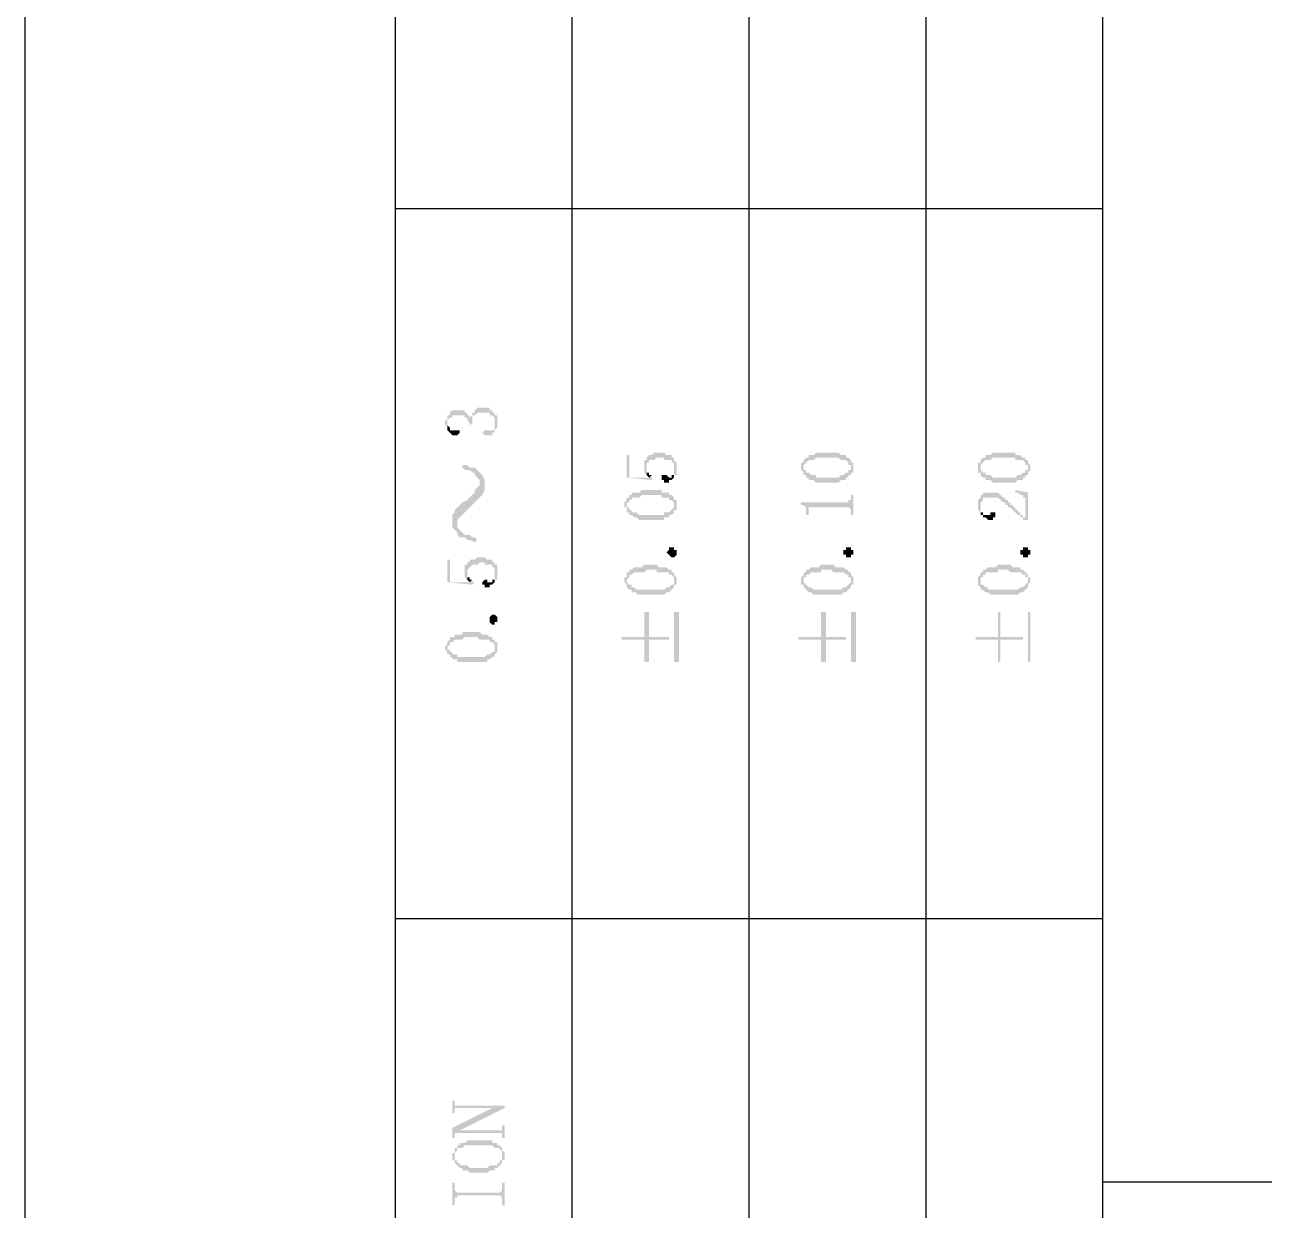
# Model space of a CAD drawing. Header units: millimetres. Extents: x 1233 to 2351, y 1180 to 1535.
# Drawn here: x 1477.96 to 1500.41, y 1272.45 to 1293.92 of the extents above; entities that cross this region are included whole.
import ezdxf

# ---------------------------------------------------------------- set-up
doc = ezdxf.new("R2010")
doc.units = ezdxf.units.MM

msp = doc.modelspace()

# ---------------------------------------------------------------- hatches: boundary and pattern name
at = {"transparency": 33554559}
for points in [[(1485.57092, 1286.71495), (1485.57092, 1286.66982), (1485.61605, 1286.66982), (1485.61605, 1286.62469), (1485.61605, 1286.71495), (1485.61605, 1286.76008), (1485.66118, 1286.80522), (1485.70631, 1286.80522), (1485.70631, 1286.85035), (1485.93198, 1286.85035), (1485.93198, 1286.80522), (1485.97711, 1286.80522), (1485.97711, 1286.76008), (1485.97711, 1286.76008), (1486.02224, 1286.71495), (1486.02224, 1286.66982), (1486.02224, 1286.66982), (1486.06737, 1286.71495), (1486.06737, 1286.76008), (1486.06737, 1286.80522), (1486.06737, 1286.85035), (1486.1125, 1286.85035), (1486.15764, 1286.89548), (1486.3833, 1286.89548), (1486.3833, 1286.85035), (1486.42843, 1286.85035), (1486.47356, 1286.80522), (1486.47356, 1286.71495), (1486.47356, 1286.89548), (1486.42843, 1286.89548), (1486.42843, 1286.94061), (1486.3833, 1286.94061), (1486.3833, 1286.98574), (1486.15764, 1286.98574), (1486.1125, 1286.94061), (1486.1125, 1286.89548), (1486.06737, 1286.89548), (1486.06737, 1286.85035), (1486.06737, 1286.85035), (1486.02224, 1286.80522), (1486.02224, 1286.85035), (1485.97711, 1286.85035), (1485.97711, 1286.89548), (1485.93198, 1286.89548), (1485.93198, 1286.94061), (1485.70631, 1286.94061), (1485.66118, 1286.89548), (1485.66118, 1286.85035), (1485.61605, 1286.85035), (1485.61605, 1286.80522), (1485.61605, 1286.76008), (1485.57092, 1286.76008)], [(1485.61605, 1286.62469), (1485.61605, 1286.57955), (1485.61605, 1286.57955), (1485.66118, 1286.53442), (1485.66118, 1286.53442), (1485.70631, 1286.48929), (1485.79658, 1286.48929), (1485.84171, 1286.53442), (1485.84171, 1286.57955), (1485.66118, 1286.57955), (1485.66118, 1286.62469), (1485.66118, 1286.62469), (1485.61605, 1286.66982), (1485.61605, 1286.71495)], [(1486.2479, 1286.53442), (1486.2479, 1286.53442), (1486.29303, 1286.48929), (1486.42843, 1286.48929), (1486.42843, 1286.53442), (1486.47356, 1286.53442), (1486.47356, 1286.57955), (1486.51869, 1286.62469), (1486.51869, 1286.66982), (1486.51869, 1286.71495), (1486.51869, 1286.80522), (1486.51869, 1286.85035), (1486.47356, 1286.85035), (1486.47356, 1286.66982), (1486.47356, 1286.62469), (1486.47356, 1286.57955), (1486.29303, 1286.57955)], [(1488.86557, 1286.12823), (1488.86557, 1285.72204), (1489.31689, 1285.67691), (1489.31689, 1285.72204), (1489.31689, 1285.76718), (1489.27176, 1285.72204), (1488.9107, 1285.72204), (1488.9107, 1286.12823)], [(1489.18149, 1285.9477), (1489.18149, 1285.85744), (1489.18149, 1285.81231), (1489.18149, 1285.81231), (1489.22662, 1285.76718), (1489.22662, 1285.90257), (1489.22662, 1285.99284), (1489.27176, 1285.99284), (1489.27176, 1286.03797), (1489.36202, 1286.03797), (1489.40715, 1286.0831), (1489.54255, 1286.0831), (1489.54255, 1286.03797), (1489.67795, 1286.03797), (1489.67795, 1285.99284), (1489.72308, 1285.99284), (1489.72308, 1285.9477), (1489.72308, 1285.90257), (1489.72308, 1285.76718), (1489.76821, 1285.76718), (1489.76821, 1285.81231), (1489.76821, 1285.90257), (1489.76821, 1285.9477), (1489.76821, 1285.99284), (1489.72308, 1286.03797), (1489.72308, 1286.0831), (1489.67795, 1286.0831), (1489.67795, 1286.12823), (1489.58768, 1286.12823), (1489.54255, 1286.17337), (1489.36202, 1286.17337), (1489.31689, 1286.12823), (1489.27176, 1286.12823), (1489.22662, 1286.0831), (1489.22662, 1286.03797), (1489.18149, 1286.03797), (1489.18149, 1285.99284)], [(1492.02482, 1285.90257), (1492.02482, 1285.85744), (1492.02482, 1285.85744), (1492.06995, 1285.81231), (1492.06995, 1285.76718), (1492.06995, 1285.90257), (1492.06995, 1285.9477), (1492.06995, 1285.9477), (1492.11508, 1285.99284), (1492.11508, 1285.99284), (1492.16022, 1286.03797), (1492.25048, 1286.03797), (1492.29561, 1286.0831), (1492.7018, 1286.0831), (1492.74693, 1286.03797), (1492.8372, 1286.03797), (1492.88233, 1285.99284), (1492.88233, 1285.9477), (1492.92746, 1285.9477), (1492.92746, 1285.90257), (1492.92746, 1286.03797), (1492.92746, 1286.03797), (1492.88233, 1286.0831), (1492.8372, 1286.0831), (1492.8372, 1286.12823), (1492.74693, 1286.12823), (1492.7018, 1286.17337), (1492.29561, 1286.17337), (1492.25048, 1286.12823), (1492.16022, 1286.12823), (1492.16022, 1286.0831), (1492.11508, 1286.0831), (1492.06995, 1286.03797), (1492.06995, 1285.99284), (1492.02482, 1285.99284), (1492.02482, 1285.9477), (1492.02482, 1285.9477)], [(1492.06995, 1285.76718), (1492.11508, 1285.76718), (1492.11508, 1285.72204), (1492.16022, 1285.72204), (1492.16022, 1285.67691), (1492.25048, 1285.67691), (1492.29561, 1285.63178), (1492.7018, 1285.63178), (1492.74693, 1285.67691), (1492.8372, 1285.67691), (1492.8372, 1285.72204), (1492.88233, 1285.72204), (1492.88233, 1285.76718), (1492.92746, 1285.76718), (1492.92746, 1285.81231), (1492.97259, 1285.81231), (1492.97259, 1285.85744), (1492.97259, 1285.90257), (1492.97259, 1285.9477), (1492.97259, 1285.99284), (1492.92746, 1285.99284), (1492.92746, 1286.03797), (1492.92746, 1285.90257), (1492.92746, 1285.85744), (1492.88233, 1285.85744), (1492.88233, 1285.81231), (1492.8372, 1285.81231), (1492.79207, 1285.76718), (1492.74693, 1285.76718), (1492.7018, 1285.72204), (1492.29561, 1285.72204), (1492.29561, 1285.76718), (1492.20535, 1285.76718), (1492.16022, 1285.81231), (1492.11508, 1285.81231), (1492.11508, 1285.85744), (1492.06995, 1285.85744), (1492.06995, 1285.90257), (1492.06995, 1285.90257)], [(1495.2292, 1285.90257), (1495.2292, 1285.85744), (1495.2292, 1285.81231), (1495.27434, 1285.81231), (1495.27434, 1285.76718), (1495.27434, 1285.90257), (1495.27434, 1285.9477), (1495.27434, 1285.9477), (1495.31947, 1285.99284), (1495.31947, 1285.99284), (1495.3646, 1286.03797), (1495.45486, 1286.03797), (1495.5, 1286.0831), (1495.90619, 1286.0831), (1495.90619, 1286.03797), (1496.04158, 1286.03797), (1496.08671, 1285.99284), (1496.08671, 1285.9477), (1496.13185, 1285.9477), (1496.13185, 1285.90257), (1496.13185, 1286.03797), (1496.08671, 1286.03797), (1496.08671, 1286.0831), (1496.04158, 1286.0831), (1495.99645, 1286.12823), (1495.90619, 1286.12823), (1495.90619, 1286.17337), (1495.5, 1286.17337), (1495.45486, 1286.12823), (1495.3646, 1286.12823), (1495.3646, 1286.0831), (1495.31947, 1286.0831), (1495.27434, 1286.03797), (1495.27434, 1285.99284), (1495.2292, 1285.99284), (1495.2292, 1285.9477), (1495.2292, 1285.9477)], [(1495.27434, 1285.76718), (1495.27434, 1285.76718), (1495.31947, 1285.72204), (1495.3646, 1285.72204), (1495.3646, 1285.67691), (1495.45486, 1285.67691), (1495.5, 1285.63178), (1495.90619, 1285.63178), (1495.95132, 1285.67691), (1496.04158, 1285.67691), (1496.04158, 1285.72204), (1496.08671, 1285.72204), (1496.08671, 1285.76718), (1496.13185, 1285.76718), (1496.13185, 1285.81231), (1496.13185, 1285.81231), (1496.17698, 1285.85744), (1496.17698, 1285.90257), (1496.17698, 1285.9477), (1496.17698, 1285.9477), (1496.13185, 1285.99284), (1496.13185, 1286.03797), (1496.13185, 1285.90257), (1496.13185, 1285.85744), (1496.08671, 1285.85744), (1496.08671, 1285.81231), (1496.04158, 1285.81231), (1495.99645, 1285.76718), (1495.95132, 1285.76718), (1495.90619, 1285.72204), (1495.5, 1285.72204), (1495.45486, 1285.76718), (1495.3646, 1285.76718), (1495.3646, 1285.81231), (1495.31947, 1285.81231), (1495.27434, 1285.85744), (1495.27434, 1285.90257), (1495.27434, 1285.90257)], [(1485.88684, 1285.90257), (1485.88684, 1285.90257), (1485.93198, 1285.85744), (1486.02224, 1285.85744), (1486.06737, 1285.81231), (1486.1125, 1285.81231), (1486.1125, 1285.76718), (1486.15764, 1285.72204), (1486.20277, 1285.67691), (1486.20277, 1285.36099), (1486.20277, 1285.36099), (1486.2479, 1285.40612), (1486.29303, 1285.49638), (1486.29303, 1285.67691), (1486.2479, 1285.76718), (1486.20277, 1285.81231), (1486.20277, 1285.81231), (1486.15764, 1285.85744), (1486.1125, 1285.90257), (1486.02224, 1285.90257), (1485.97711, 1285.9477), (1485.88684, 1285.9477)], [(1489.22662, 1285.76718), (1489.22662, 1285.76718), (1489.27176, 1285.72204), (1489.27176, 1285.72204), (1489.31689, 1285.76718), (1489.27176, 1285.76718), (1489.27176, 1285.81231), (1489.22662, 1285.81231), (1489.22662, 1285.85744), (1489.22662, 1285.90257)], [(1489.49742, 1285.72204), (1489.49742, 1285.67691), (1489.54255, 1285.67691), (1489.54255, 1285.63178), (1489.63281, 1285.63178), (1489.63281, 1285.67691), (1489.67795, 1285.67691), (1489.72308, 1285.72204), (1489.72308, 1285.90257), (1489.72308, 1285.81231), (1489.72308, 1285.76718), (1489.67795, 1285.76718), (1489.67795, 1285.72204), (1489.63281, 1285.72204), (1489.58768, 1285.76718), (1489.49742, 1285.76718)], [(1485.70631, 1284.90966), (1485.70631, 1284.8194), (1485.75145, 1284.77427), (1485.79658, 1284.72914), (1485.79658, 1284.9548), (1485.84171, 1284.99993), (1485.88684, 1285.04506), (1485.93198, 1285.09019), (1485.97711, 1285.13533), (1486.02224, 1285.18046), (1486.06737, 1285.22559), (1486.1125, 1285.27072), (1486.1125, 1285.27072), (1486.15764, 1285.31585), (1486.20277, 1285.36099), (1486.20277, 1285.63178), (1486.20277, 1285.58665), (1486.15764, 1285.54151), (1486.1125, 1285.49638), (1486.1125, 1285.45125), (1486.06737, 1285.40612), (1486.02224, 1285.36099), (1485.97711, 1285.31585), (1485.88684, 1285.27072), (1485.88684, 1285.27072), (1485.84171, 1285.22559), (1485.79658, 1285.18046), (1485.75145, 1285.13533), (1485.75145, 1285.09019), (1485.70631, 1285.04506), (1485.70631, 1284.99993)], [(1488.82043, 1285.22559), (1488.82043, 1285.18046), (1488.86557, 1285.18046), (1488.86557, 1285.13533), (1488.86557, 1285.09019), (1488.86557, 1285.22559), (1488.86557, 1285.27072), (1488.9107, 1285.27072), (1488.9107, 1285.31585), (1488.95583, 1285.31585), (1488.95583, 1285.36099), (1489.09123, 1285.36099), (1489.13636, 1285.40612), (1489.49742, 1285.40612), (1489.49742, 1285.36099), (1489.63281, 1285.36099), (1489.63281, 1285.31585), (1489.67795, 1285.31585), (1489.72308, 1285.27072), (1489.72308, 1285.22559), (1489.72308, 1285.36099), (1489.72308, 1285.36099), (1489.67795, 1285.40612), (1489.63281, 1285.40612), (1489.63281, 1285.45125), (1489.49742, 1285.45125), (1489.49742, 1285.49638), (1489.13636, 1285.49638), (1489.09123, 1285.45125), (1488.95583, 1285.45125), (1488.95583, 1285.40612), (1488.9107, 1285.40612), (1488.9107, 1285.36099), (1488.86557, 1285.36099), (1488.86557, 1285.31585), (1488.86557, 1285.31585), (1488.82043, 1285.27072)], [(1488.86557, 1285.09019), (1488.9107, 1285.09019), (1488.9107, 1285.04506), (1488.95583, 1285.04506), (1489.00096, 1284.99993), (1489.0461, 1284.99993), (1489.09123, 1284.9548), (1489.54255, 1284.9548), (1489.54255, 1284.99993), (1489.63281, 1284.99993), (1489.63281, 1285.04506), (1489.67795, 1285.04506), (1489.72308, 1285.09019), (1489.72308, 1285.13533), (1489.76821, 1285.13533), (1489.76821, 1285.18046), (1489.76821, 1285.22559), (1489.76821, 1285.27072), (1489.76821, 1285.31585), (1489.72308, 1285.31585), (1489.72308, 1285.36099), (1489.72308, 1285.22559), (1489.72308, 1285.18046), (1489.72308, 1285.18046), (1489.67795, 1285.13533), (1489.67795, 1285.13533), (1489.63281, 1285.09019), (1489.54255, 1285.09019), (1489.54255, 1285.04506), (1489.09123, 1285.04506), (1489.0461, 1285.09019), (1488.95583, 1285.09019), (1488.95583, 1285.13533), (1488.9107, 1285.13533), (1488.9107, 1285.18046), (1488.86557, 1285.18046), (1488.86557, 1285.22559)], [(1492.02482, 1285.27072), (1492.02482, 1285.22559), (1492.06995, 1285.22559), (1492.11508, 1285.18046), (1492.11508, 1285.13533), (1492.11508, 1285.04506), (1492.16022, 1285.04506), (1492.16022, 1285.13533), (1492.16022, 1285.18046), (1492.88233, 1285.18046), (1492.92746, 1285.13533), (1492.92746, 1285.04506), (1492.97259, 1285.04506), (1492.97259, 1285.40612), (1492.92746, 1285.40612), (1492.92746, 1285.36099), (1492.92746, 1285.31585), (1492.88233, 1285.31585), (1492.88233, 1285.27072), (1492.8372, 1285.27072)], [(1495.2292, 1285.22559), (1495.2292, 1285.18046), (1495.2292, 1285.13533), (1495.2292, 1285.13533), (1495.27434, 1285.09019), (1495.27434, 1285.22559), (1495.27434, 1285.27072), (1495.27434, 1285.27072), (1495.31947, 1285.31585), (1495.31947, 1285.36099), (1495.59026, 1285.36099), (1495.63539, 1285.31585), (1495.63539, 1285.31585), (1495.68052, 1285.27072), (1495.72566, 1285.27072), (1495.72566, 1285.22559), (1495.77079, 1285.22559), (1495.77079, 1285.18046), (1495.81592, 1285.18046), (1495.86105, 1285.13533), (1495.86105, 1285.13533), (1495.90619, 1285.09019), (1495.90619, 1285.09019), (1495.95132, 1285.04506), (1495.99645, 1285.04506), (1495.99645, 1284.99993), (1496.04158, 1284.99993), (1496.04158, 1284.9548), (1496.08671, 1284.9548), (1496.08671, 1284.99993), (1496.04158, 1284.99993), (1496.04158, 1285.04506), (1495.99645, 1285.04506), (1495.99645, 1285.09019), (1495.95132, 1285.09019), (1495.95132, 1285.13533), (1495.90619, 1285.13533), (1495.90619, 1285.18046), (1495.86105, 1285.18046), (1495.86105, 1285.22559), (1495.81592, 1285.22559), (1495.81592, 1285.27072), (1495.77079, 1285.27072), (1495.77079, 1285.31585), (1495.72566, 1285.31585), (1495.72566, 1285.36099), (1495.68052, 1285.36099), (1495.63539, 1285.40612), (1495.63539, 1285.40612), (1495.59026, 1285.45125), (1495.31947, 1285.45125), (1495.31947, 1285.40612), (1495.27434, 1285.40612), (1495.27434, 1285.36099), (1495.27434, 1285.36099), (1495.2292, 1285.31585), (1495.2292, 1285.27072), (1495.2292, 1285.27072)], [(1495.90619, 1285.49638), (1495.90619, 1285.45125), (1495.95132, 1285.45125), (1495.99645, 1285.40612), (1496.04158, 1285.40612), (1496.04158, 1285.36099), (1496.08671, 1285.36099), (1496.08671, 1284.9548), (1496.13185, 1284.9548), (1496.13185, 1285.45125)], [(1495.27434, 1285.09019), (1495.27434, 1285.04506), (1495.31947, 1285.04506), (1495.31947, 1284.99993), (1495.3646, 1284.99993), (1495.40973, 1284.9548), (1495.5, 1284.9548), (1495.5, 1284.99993), (1495.54513, 1284.99993), (1495.54513, 1285.04506), (1495.54513, 1285.09019), (1495.45486, 1285.09019), (1495.45486, 1285.04506), (1495.31947, 1285.04506), (1495.31947, 1285.09019), (1495.27434, 1285.09019), (1495.27434, 1285.13533), (1495.27434, 1285.18046), (1495.27434, 1285.18046)], [(1485.79658, 1284.72914), (1485.79658, 1284.684), (1485.84171, 1284.63887), (1485.93198, 1284.63887), (1485.97711, 1284.59374), (1486.02224, 1284.59374), (1486.1125, 1284.54861), (1486.15764, 1284.59374), (1486.1125, 1284.63887), (1486.06737, 1284.63887), (1486.02224, 1284.684), (1485.93198, 1284.684), (1485.88684, 1284.72914), (1485.88684, 1284.72914), (1485.84171, 1284.77427), (1485.79658, 1284.8194), (1485.79658, 1284.86453)], [(1489.76821, 1284.36808), (1489.76821, 1284.32295), (1489.76821, 1284.32295), (1489.72308, 1284.27781), (1489.67795, 1284.27781), (1489.63281, 1284.32295), (1489.63281, 1284.32295), (1489.58768, 1284.36808), (1489.58768, 1284.36808), (1489.63281, 1284.41321), (1489.63281, 1284.45834), (1489.72308, 1284.45834), (1489.72308, 1284.41321), (1489.76821, 1284.41321), (1489.76821, 1284.36808)], [(1492.97259, 1284.36808), (1492.97259, 1284.32295), (1492.92746, 1284.32295), (1492.92746, 1284.27781), (1492.8372, 1284.27781), (1492.8372, 1284.32295), (1492.79207, 1284.32295), (1492.79207, 1284.36808), (1492.79207, 1284.41321), (1492.8372, 1284.41321), (1492.8372, 1284.45834), (1492.92746, 1284.45834), (1492.92746, 1284.41321), (1492.97259, 1284.41321), (1492.97259, 1284.36808)], [(1496.17698, 1284.36808), (1496.17698, 1284.32295), (1496.13185, 1284.32295), (1496.13185, 1284.27781), (1496.04158, 1284.27781), (1496.04158, 1284.32295), (1495.99645, 1284.32295), (1495.99645, 1284.36808), (1495.99645, 1284.41321), (1496.04158, 1284.41321), (1496.04158, 1284.45834), (1496.13185, 1284.45834), (1496.13185, 1284.41321), (1496.17698, 1284.41321), (1496.17698, 1284.36808)], [(1485.61605, 1284.23268), (1485.61605, 1283.82649), (1486.06737, 1283.78136), (1486.1125, 1283.82649), (1486.06737, 1283.82649), (1486.06737, 1283.87162), (1486.02224, 1283.82649), (1485.66118, 1283.82649), (1485.66118, 1284.23268)], [(1485.93198, 1284.05215), (1485.93198, 1283.96189), (1485.93198, 1283.91676), (1485.93198, 1283.91676), (1485.97711, 1283.87162), (1485.97711, 1284.00702), (1485.97711, 1284.05215), (1485.97711, 1284.05215), (1486.02224, 1284.09729), (1486.02224, 1284.09729), (1486.06737, 1284.14242), (1486.15764, 1284.14242), (1486.20277, 1284.18755), (1486.29303, 1284.18755), (1486.29303, 1284.14242), (1486.42843, 1284.14242), (1486.42843, 1284.09729), (1486.47356, 1284.09729), (1486.47356, 1284.05215), (1486.47356, 1284.00702), (1486.47356, 1283.87162), (1486.51869, 1283.87162), (1486.51869, 1283.91676), (1486.51869, 1284.00702), (1486.51869, 1284.05215), (1486.51869, 1284.14242), (1486.47356, 1284.14242), (1486.47356, 1284.18755), (1486.42843, 1284.18755), (1486.42843, 1284.23268), (1486.33817, 1284.23268), (1486.29303, 1284.27781), (1486.15764, 1284.27781), (1486.1125, 1284.23268), (1486.02224, 1284.23268), (1486.02224, 1284.18755), (1485.97711, 1284.18755), (1485.97711, 1284.14242), (1485.93198, 1284.14242), (1485.93198, 1284.09729)], [(1485.97711, 1283.87162), (1485.97711, 1283.87162), (1486.02224, 1283.82649), (1486.02224, 1283.82649), (1486.06737, 1283.87162), (1486.02224, 1283.87162), (1486.02224, 1283.91676), (1485.97711, 1283.91676), (1485.97711, 1283.96189), (1485.97711, 1284.00702)], [(1486.2479, 1283.82649), (1486.2479, 1283.78136), (1486.29303, 1283.78136), (1486.29303, 1283.73623), (1486.3833, 1283.73623), (1486.3833, 1283.78136), (1486.42843, 1283.78136), (1486.47356, 1283.82649), (1486.47356, 1284.00702), (1486.47356, 1283.91676), (1486.47356, 1283.87162), (1486.42843, 1283.87162), (1486.42843, 1283.82649), (1486.33817, 1283.82649), (1486.33817, 1283.87162), (1486.29303, 1283.87162)], [(1488.82043, 1283.87162), (1488.82043, 1283.82649), (1488.82043, 1283.82649), (1488.86557, 1283.78136), (1488.86557, 1283.73623), (1488.86557, 1283.87162), (1488.86557, 1283.87162), (1488.9107, 1283.91676), (1488.9107, 1283.96189), (1488.95583, 1283.96189), (1489.00096, 1284.00702), (1489.18149, 1284.00702), (1489.22662, 1284.05215), (1489.40715, 1284.05215), (1489.40715, 1284.00702), (1489.63281, 1284.00702), (1489.63281, 1283.96189), (1489.67795, 1283.96189), (1489.72308, 1283.91676), (1489.72308, 1283.87162), (1489.72308, 1284.00702), (1489.67795, 1284.00702), (1489.67795, 1284.05215), (1489.63281, 1284.05215), (1489.58768, 1284.09729), (1489.45229, 1284.09729), (1489.40715, 1284.14242), (1489.18149, 1284.14242), (1489.13636, 1284.09729), (1489.00096, 1284.09729), (1488.95583, 1284.05215), (1488.9107, 1284.05215), (1488.9107, 1284.00702), (1488.86557, 1284.00702), (1488.86557, 1283.96189), (1488.86557, 1283.91676), (1488.82043, 1283.91676)], [(1492.02482, 1283.87162), (1492.02482, 1283.82649), (1492.02482, 1283.78136), (1492.06995, 1283.78136), (1492.06995, 1283.73623), (1492.06995, 1283.87162), (1492.06995, 1283.91676), (1492.11508, 1283.91676), (1492.11508, 1283.96189), (1492.16022, 1283.96189), (1492.20535, 1284.00702), (1492.38588, 1284.00702), (1492.38588, 1284.05215), (1492.56641, 1284.05215), (1492.61154, 1284.00702), (1492.79207, 1284.00702), (1492.8372, 1283.96189), (1492.88233, 1283.96189), (1492.88233, 1283.91676), (1492.92746, 1283.91676), (1492.92746, 1283.87162), (1492.92746, 1284.00702), (1492.88233, 1284.00702), (1492.88233, 1284.05215), (1492.8372, 1284.05215), (1492.79207, 1284.09729), (1492.65667, 1284.09729), (1492.61154, 1284.14242), (1492.38588, 1284.14242), (1492.34074, 1284.09729), (1492.20535, 1284.09729), (1492.16022, 1284.05215), (1492.11508, 1284.05215), (1492.11508, 1284.00702), (1492.06995, 1284.00702), (1492.06995, 1283.96189), (1492.06995, 1283.96189), (1492.02482, 1283.91676)], [(1495.2292, 1283.87162), (1495.2292, 1283.82649), (1495.2292, 1283.78136), (1495.2292, 1283.78136), (1495.27434, 1283.73623), (1495.27434, 1283.87162), (1495.27434, 1283.91676), (1495.31947, 1283.91676), (1495.31947, 1283.96189), (1495.3646, 1283.96189), (1495.3646, 1284.00702), (1495.59026, 1284.00702), (1495.59026, 1284.05215), (1495.77079, 1284.05215), (1495.81592, 1284.00702), (1495.99645, 1284.00702), (1496.04158, 1283.96189), (1496.08671, 1283.96189), (1496.08671, 1283.91676), (1496.13185, 1283.91676), (1496.13185, 1283.87162), (1496.13185, 1283.96189), (1496.08671, 1284.00702), (1496.08671, 1284.00702), (1496.04158, 1284.05215), (1495.99645, 1284.05215), (1495.99645, 1284.09729), (1495.86105, 1284.09729), (1495.81592, 1284.14242), (1495.59026, 1284.14242), (1495.54513, 1284.09729), (1495.40973, 1284.09729), (1495.3646, 1284.05215), (1495.31947, 1284.05215), (1495.31947, 1284.00702), (1495.27434, 1284.00702), (1495.27434, 1283.96189), (1495.27434, 1283.96189), (1495.2292, 1283.91676)], [(1488.86557, 1283.73623), (1488.9107, 1283.6911), (1488.95583, 1283.6911), (1488.95583, 1283.64596), (1489.0461, 1283.64596), (1489.0461, 1283.60083), (1489.54255, 1283.60083), (1489.58768, 1283.64596), (1489.63281, 1283.64596), (1489.67795, 1283.6911), (1489.67795, 1283.6911), (1489.72308, 1283.73623), (1489.72308, 1283.78136), (1489.76821, 1283.78136), (1489.76821, 1283.82649), (1489.76821, 1283.87162), (1489.76821, 1283.91676), (1489.76821, 1283.91676), (1489.72308, 1283.96189), (1489.72308, 1283.82649), (1489.72308, 1283.78136), (1489.67795, 1283.78136), (1489.63281, 1283.73623), (1489.58768, 1283.73623), (1489.54255, 1283.6911), (1489.0461, 1283.6911), (1489.00096, 1283.73623), (1488.95583, 1283.73623), (1488.95583, 1283.78136), (1488.9107, 1283.78136), (1488.86557, 1283.82649), (1488.86557, 1283.87162)], [(1492.06995, 1283.73623), (1492.11508, 1283.6911), (1492.11508, 1283.6911), (1492.16022, 1283.64596), (1492.20535, 1283.64596), (1492.25048, 1283.60083), (1492.74693, 1283.60083), (1492.79207, 1283.64596), (1492.8372, 1283.64596), (1492.88233, 1283.6911), (1492.88233, 1283.6911), (1492.92746, 1283.73623), (1492.92746, 1283.78136), (1492.97259, 1283.78136), (1492.97259, 1283.82649), (1492.97259, 1283.87162), (1492.97259, 1283.91676), (1492.97259, 1283.91676), (1492.92746, 1283.96189), (1492.92746, 1283.82649), (1492.92746, 1283.82649), (1492.88233, 1283.78136), (1492.88233, 1283.78136), (1492.8372, 1283.73623), (1492.79207, 1283.73623), (1492.74693, 1283.6911), (1492.25048, 1283.6911), (1492.20535, 1283.73623), (1492.16022, 1283.73623), (1492.11508, 1283.78136), (1492.11508, 1283.78136), (1492.06995, 1283.82649), (1492.06995, 1283.87162)], [(1495.27434, 1283.73623), (1495.27434, 1283.6911), (1495.31947, 1283.6911), (1495.3646, 1283.64596), (1495.40973, 1283.64596), (1495.45486, 1283.60083), (1495.95132, 1283.60083), (1495.99645, 1283.64596), (1496.04158, 1283.64596), (1496.08671, 1283.6911), (1496.08671, 1283.6911), (1496.13185, 1283.73623), (1496.13185, 1283.78136), (1496.13185, 1283.78136), (1496.17698, 1283.82649), (1496.17698, 1283.87162), (1496.17698, 1283.91676), (1496.13185, 1283.91676), (1496.13185, 1283.96189), (1496.13185, 1283.82649), (1496.13185, 1283.82649), (1496.08671, 1283.78136), (1496.08671, 1283.78136), (1496.04158, 1283.73623), (1495.99645, 1283.73623), (1495.95132, 1283.6911), (1495.40973, 1283.6911), (1495.40973, 1283.73623), (1495.3646, 1283.73623), (1495.31947, 1283.78136), (1495.27434, 1283.78136), (1495.27434, 1283.82649), (1495.27434, 1283.87162)], [(1486.51869, 1283.14951), (1486.51869, 1283.10438), (1486.47356, 1283.10438), (1486.47356, 1283.05925), (1486.42843, 1283.05925), (1486.3833, 1283.10438), (1486.3833, 1283.14951), (1486.3833, 1283.19464), (1486.3833, 1283.19464), (1486.42843, 1283.23977), (1486.47356, 1283.23977), (1486.51869, 1283.19464), (1486.51869, 1283.14951)], [(1488.7753, 1282.83358), (1488.7753, 1282.78845), (1489.18149, 1282.78845), (1489.18149, 1282.38226), (1489.27176, 1282.38226), (1489.27176, 1282.78845), (1489.63281, 1282.78845), (1489.63281, 1282.83358), (1489.27176, 1282.83358), (1489.27176, 1283.28491), (1489.18149, 1283.28491), (1489.18149, 1282.83358)], [(1489.81334, 1282.38226), (1489.81334, 1283.28491), (1489.72308, 1283.28491), (1489.72308, 1282.38226)], [(1491.97969, 1282.83358), (1491.97969, 1282.78845), (1492.38588, 1282.78845), (1492.38588, 1282.38226), (1492.47614, 1282.38226), (1492.47614, 1282.78845), (1492.8372, 1282.78845), (1492.8372, 1282.83358), (1492.47614, 1282.83358), (1492.47614, 1283.28491), (1492.38588, 1283.28491), (1492.38588, 1282.83358)], [(1493.01773, 1282.38226), (1493.01773, 1283.28491), (1492.92746, 1283.28491), (1492.92746, 1282.38226)], [(1495.18407, 1282.83358), (1495.18407, 1282.78845), (1495.59026, 1282.78845), (1495.59026, 1282.38226), (1495.63539, 1282.38226), (1495.63539, 1282.78845), (1496.04158, 1282.78845), (1496.04158, 1282.83358), (1495.63539, 1282.83358), (1495.63539, 1283.28491), (1495.59026, 1283.28491), (1495.59026, 1282.83358)], [(1496.17698, 1282.38226), (1496.17698, 1283.28491), (1496.13185, 1283.28491), (1496.13185, 1282.38226)], [(1485.57092, 1282.65306), (1485.57092, 1282.60792), (1485.61605, 1282.56279), (1485.61605, 1282.51766), (1485.61605, 1282.65306), (1485.61605, 1282.65306), (1485.66118, 1282.69819), (1485.66118, 1282.74332), (1485.70631, 1282.74332), (1485.75145, 1282.78845), (1485.88684, 1282.78845), (1485.93198, 1282.83358), (1486.15764, 1282.83358), (1486.20277, 1282.78845), (1486.3833, 1282.78845), (1486.3833, 1282.74332), (1486.42843, 1282.74332), (1486.47356, 1282.69819), (1486.47356, 1282.65306), (1486.47356, 1282.78845), (1486.42843, 1282.78845), (1486.42843, 1282.83358), (1486.3833, 1282.83358), (1486.33817, 1282.87872), (1486.2479, 1282.87872), (1486.20277, 1282.92385), (1485.88684, 1282.92385), (1485.88684, 1282.87872), (1485.75145, 1282.87872), (1485.75145, 1282.83358), (1485.66118, 1282.83358), (1485.66118, 1282.78845), (1485.66118, 1282.78845), (1485.61605, 1282.74332), (1485.61605, 1282.69819), (1485.61605, 1282.69819)], [(1485.61605, 1282.51766), (1485.66118, 1282.51766), (1485.66118, 1282.47253), (1485.70631, 1282.47253), (1485.70631, 1282.42739), (1485.79658, 1282.42739), (1485.79658, 1282.38226), (1486.33817, 1282.38226), (1486.33817, 1282.42739), (1486.3833, 1282.42739), (1486.42843, 1282.47253), (1486.47356, 1282.47253), (1486.47356, 1282.51766), (1486.47356, 1282.51766), (1486.51869, 1282.56279), (1486.51869, 1282.60792), (1486.51869, 1282.65306), (1486.51869, 1282.69819), (1486.51869, 1282.74332), (1486.47356, 1282.74332), (1486.47356, 1282.60792), (1486.47356, 1282.56279), (1486.42843, 1282.56279), (1486.3833, 1282.51766), (1486.33817, 1282.51766), (1486.29303, 1282.47253), (1485.79658, 1282.47253), (1485.79658, 1282.51766), (1485.70631, 1282.51766), (1485.70631, 1282.56279), (1485.66118, 1282.56279), (1485.66118, 1282.60792), (1485.61605, 1282.60792), (1485.61605, 1282.65306)], [(1485.70631, 1274.439), (1485.70631, 1274.21334), (1485.75145, 1274.21334), (1485.75145, 1274.3036), (1486.65409, 1274.3036), (1486.65409, 1274.34874), (1485.75145, 1274.34874), (1485.75145, 1274.439)], [(1485.70631, 1273.94255), (1485.70631, 1273.76202), (1485.75145, 1273.76202), (1485.75145, 1273.85228), (1485.79658, 1273.85228), (1485.84171, 1273.89741), (1486.65409, 1274.3036), (1486.42843, 1274.3036)], [(1485.79658, 1273.85228), (1486.60896, 1273.85228), (1486.60896, 1273.76202), (1486.65409, 1273.76202), (1486.65409, 1273.98768), (1486.60896, 1273.98768), (1486.60896, 1273.94255), (1486.60896, 1273.89741), (1485.84171, 1273.89741)], [(1485.75145, 1273.53636), (1485.75145, 1273.44609), (1485.75145, 1273.49122), (1485.75145, 1273.49122), (1485.79658, 1273.53636), (1485.79658, 1273.58149), (1485.88684, 1273.58149), (1485.93198, 1273.62662), (1486.42843, 1273.62662), (1486.47356, 1273.58149), (1486.56383, 1273.58149), (1486.56383, 1273.53636), (1486.60896, 1273.53636), (1486.60896, 1273.49122), (1486.60896, 1273.44609), (1486.60896, 1273.58149), (1486.60896, 1273.58149), (1486.56383, 1273.62662), (1486.51869, 1273.62662), (1486.51869, 1273.67175), (1486.42843, 1273.67175), (1486.42843, 1273.71689), (1485.97711, 1273.71689), (1485.93198, 1273.67175), (1485.84171, 1273.67175), (1485.84171, 1273.62662), (1485.79658, 1273.62662), (1485.79658, 1273.58149), (1485.75145, 1273.58149)], [(1485.70631, 1273.44609), (1485.70631, 1273.40096), (1485.70631, 1273.35583), (1485.75145, 1273.35583), (1485.75145, 1273.3107), (1485.75145, 1273.3107), (1485.79658, 1273.26556), (1485.79658, 1273.26556), (1485.84171, 1273.22043), (1485.88684, 1273.22043), (1485.88684, 1273.1753), (1485.97711, 1273.1753), (1486.02224, 1273.13017), (1486.33817, 1273.13017), (1486.3833, 1273.1753), (1486.47356, 1273.1753), (1486.47356, 1273.22043), (1486.51869, 1273.22043), (1486.56383, 1273.26556), (1486.56383, 1273.26556), (1486.60896, 1273.3107), (1486.60896, 1273.35583), (1486.65409, 1273.35583), (1486.65409, 1273.40096), (1486.65409, 1273.44609), (1486.65409, 1273.49122), (1486.65409, 1273.49122), (1486.60896, 1273.53636), (1486.60896, 1273.44609), (1486.60896, 1273.40096), (1486.60896, 1273.35583), (1486.56383, 1273.35583), (1486.56383, 1273.3107), (1486.51869, 1273.3107), (1486.51869, 1273.26556), (1486.3833, 1273.26556), (1486.33817, 1273.22043), (1486.02224, 1273.22043), (1485.97711, 1273.26556), (1485.84171, 1273.26556), (1485.84171, 1273.3107), (1485.79658, 1273.3107), (1485.79658, 1273.35583), (1485.75145, 1273.35583), (1485.75145, 1273.40096), (1485.75145, 1273.53636), (1485.75145, 1273.49122), (1485.70631, 1273.49122)], [(1485.70631, 1272.94964), (1485.70631, 1272.54345), (1485.75145, 1272.54345), (1485.75145, 1272.67885), (1485.79658, 1272.67885), (1485.79658, 1272.72398), (1486.56383, 1272.72398), (1486.60896, 1272.67885), (1486.60896, 1272.54345), (1486.65409, 1272.54345), (1486.65409, 1272.94964), (1486.60896, 1272.94964), (1486.60896, 1272.81424), (1486.60896, 1272.81424), (1486.56383, 1272.76911), (1485.79658, 1272.76911), (1485.75145, 1272.81424), (1485.75145, 1272.94964)]]:
    msp.add_hatch(color=256, dxfattribs=at).paths.add_polyline_path(points)

# ---------------------------------------------------------------- linework, layer by layer
msp.add_line((1484.66819, 1528.92707), (1484.66819, 1242.18613))
msp.add_lwpolyline([(1897.96173, 1237.92707), (1897.96173, 1534.92707), (1477.96174, 1534.92707), (1477.96174, 1237.92707)], close=True)
for points in [[(1497.48581, 1528.92707), (1497.48581, 1242.18613)], [(1487.87266, 1356.53442), (1487.87266, 1263.51701)], [(1491.07704, 1356.53442), (1491.07704, 1263.51701)], [(1494.28143, 1356.53442), (1494.28143, 1263.51701)], [(1484.66827, 1290.59632), (1497.48581, 1290.59632)], [(1484.66827, 1277.73365), (1497.48581, 1277.73365)], [(1497.48581, 1272.96627), (1893.92369, 1272.96627)]]:
    msp.add_lwpolyline(points)

doc.saveas('drawing.dxf')
